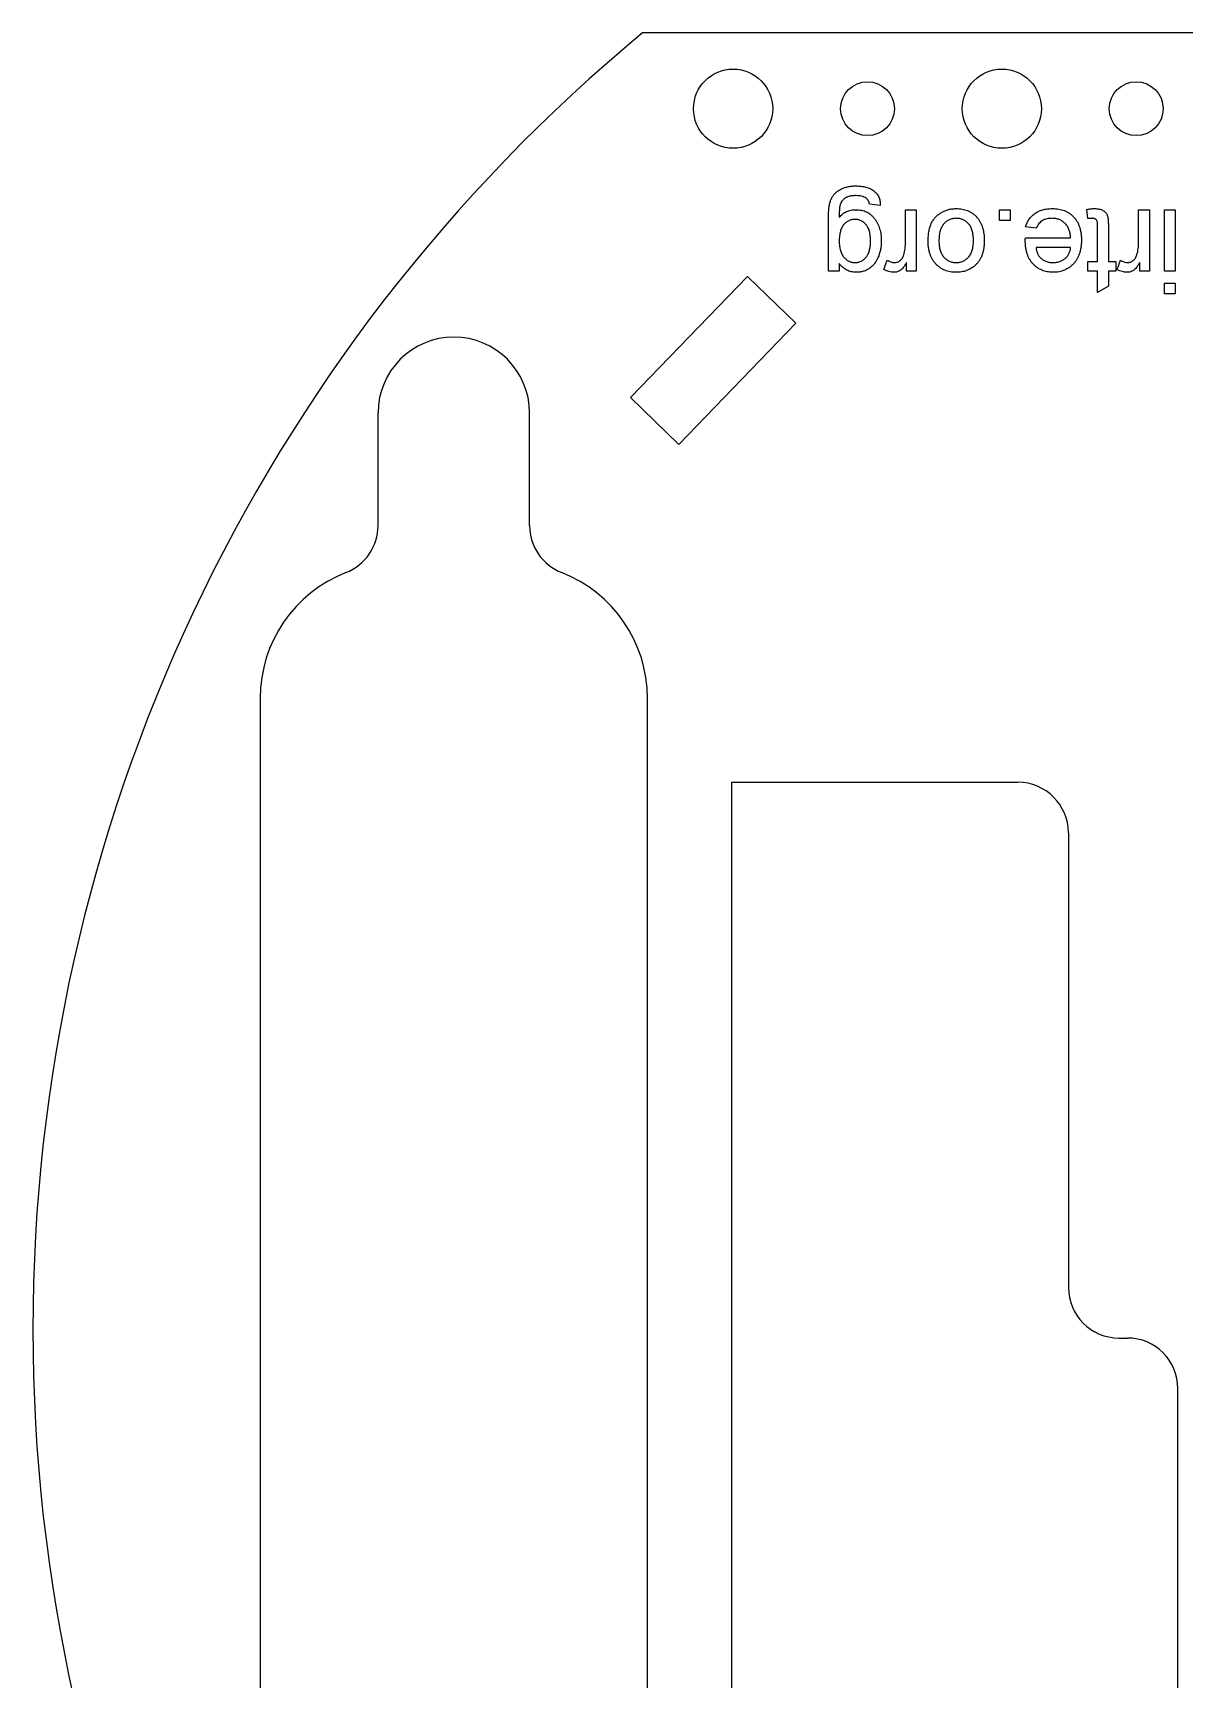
# Model space of a CAD drawing. Header units: millimetres. Extents: x 17 to 217, y -252 to -83.
# Drawn here: x 16.6 to 85, y -180.8 to -83.1 of the extents above; entities that cross this region are included whole.
import ezdxf

# ---------------------------------------------------------------- set-up
doc = ezdxf.new("R2010")
doc.units = ezdxf.units.MM

msp = doc.modelspace()

# ---------------------------------------------------------------- linework, layer by layer
at = {"color": 7, "linetype": 'Continuous', "lineweight": 25}
for p, q in [((99.937, -83.061), (52.828, -83.061)), ((66.954, -93.301), (66.313, -93.237)), ((68.453, -93.558), (69.094, -93.558)), ((68.453, -95.499), (68.453, -93.558)), ((69.094, -93.558), (69.094, -97.212)), ((74.03, -93.558), (74.671, -93.558)), ((74.03, -94.199), (74.03, -93.558)), ((74.671, -93.558), (74.671, -94.199)), ((79.286, -94.087), (79.222, -93.549)), ((82.299, -93.558), (82.94, -93.558)), ((82.299, -95.499), (82.299, -93.558)), ((82.94, -93.558), (82.94, -97.212)), ((83.837, -93.558), (84.478, -93.558)), ((83.837, -97.212), (83.837, -93.558)), ((84.478, -93.558), (84.478, -97.212)), ((63.877, -97.212), (63.877, -94.098)), ((74.671, -94.199), (74.03, -94.199)), ((76.216, -94.648), (75.588, -94.583)), ((79.863, -96.635), (79.863, -94.561)), ((80.504, -94.584), (80.504, -96.635)), ((75.571, -95.224), (78.26, -95.224)), ((64.518, -96.763), (64.518, -97.212)), ((67.171, -97.104), (67.371, -96.549)), ((68.517, -97.212), (68.517, -96.702)), ((78.26, -95.801), (76.209, -95.801)), ((79.286, -96.635), (79.863, -96.635)), ((79.286, -97.212), (79.286, -96.635)), ((80.504, -96.635), (80.953, -96.635)), ((80.953, -96.635), (80.953, -97.212)), ((81.017, -97.104), (81.217, -96.549)), ((82.363, -97.212), (82.363, -96.702)), ((59.068, -97.521), (52.121, -104.714)), ((61.945, -100.299), (59.068, -97.521)), ((64.518, -97.212), (63.877, -97.212)), ((69.094, -97.212), (68.517, -97.212)), ((79.863, -97.212), (79.286, -97.212)), ((79.863, -98.466), (79.863, -97.212)), ((80.504, -97.212), (80.504, -98.101)), ((80.953, -97.212), (80.504, -97.212)), ((82.94, -97.212), (82.363, -97.212)), ((84.478, -97.212), (83.837, -97.212)), ((80.504, -98.101), (79.863, -98.466)), ((83.837, -97.917), (84.478, -97.917)), ((83.837, -98.558), (83.837, -97.917)), ((84.478, -98.558), (83.837, -98.558)), ((84.478, -97.917), (84.478, -98.558)), ((54.999, -107.493), (61.945, -100.299)), ((52.121, -104.714), (54.999, -107.493)), ((37.13, -112.314), (37.13, -105.624)), ((46.13, -112.314), (46.13, -105.624)), ((30.13, -122.561), (30.13, -197.561)), ((53.13, -197.561), (53.13, -122.561)), ((58.13, -127.561), (75.13, -127.561)), ((58.13, -127.561), (58.13, -218.561)), ((78.13, -130.561), (78.13, -157.561)), ((81.13, -160.561), (81.63, -160.561)), ((84.63, -215.561), (84.63, -163.561))]:
    msp.add_line(p, q, dxfattribs=at)
for centre, radius in [((58.217, -87.561), 2.35), ((66.197, -87.561), 1.6), ((74.177, -87.561), 2.35), ((82.157, -87.561), 1.6)]:
    msp.add_circle(centre, radius, dxfattribs=at)
for centre, radius, start, end in [((116.633, -160.061), 100, 129.64611, 230.35389), ((41.63, -105.624), 4.5, 0, 180), ((34.13, -112.314), 3, 291.32369, 0), ((49.13, -112.314), 3, 180, 248.67631), ((38.13, -122.561), 8, 111.32369, 180), ((45.13, -122.561), 8, 0, 68.67631), ((75.13, -130.561), 3, 0, 90), ((81.13, -157.561), 3, 180, 270), ((81.63, -163.561), 3, 0, 90)]:
    msp.add_arc(centre, radius, start, end, dxfattribs=at)
for points, knots in [([(63.877, -94.098), (63.878, -94.03), (63.879, -93.9), (63.887, -93.713), (63.9, -93.54), (63.919, -93.383), (63.942, -93.242), (63.972, -93.116), (64.006, -93.004), (64.047, -92.907), (64.095, -92.82), (64.148, -92.739), (64.207, -92.662), (64.272, -92.59), (64.344, -92.523), (64.422, -92.461), (64.506, -92.402), (64.597, -92.349), (64.693, -92.301), (64.795, -92.26), (64.903, -92.225), (65.015, -92.197), (65.134, -92.175), (65.257, -92.159), (65.386, -92.149), (65.473, -92.148), (65.518, -92.148)], [0, 0, 0, 0, 0.06841, 0.131791, 0.190201, 0.243754, 0.292187, 0.335717, 0.375129, 0.410034, 0.442762, 0.475541, 0.508121, 0.540968, 0.574025, 0.607766, 0.642332, 0.677701, 0.714046, 0.751272, 0.789394, 0.828488, 0.869134, 0.911136, 0.954613, 1, 1, 1, 1]), ([(65.505, -92.724), (65.472, -92.725), (65.406, -92.725), (65.312, -92.732), (65.223, -92.744), (65.14, -92.761), (65.062, -92.782), (64.991, -92.808), (64.925, -92.839), (64.847, -92.887), (64.761, -92.957), (64.674, -93.057), (64.606, -93.174), (64.576, -93.26), (64.561, -93.303)], [0, 0, 0, 0, 0.083413, 0.162855, 0.236923, 0.307579, 0.37414, 0.437196, 0.497253, 0.554894, 0.665736, 0.773923, 0.884919, 1, 1, 1, 1]), ([(66.111, -92.877), (66.071, -92.853), (65.989, -92.803), (65.844, -92.758), (65.682, -92.728), (65.566, -92.726), (65.505, -92.724)], [0, 0, 0, 0, 0.218587, 0.453477, 0.712016, 1, 1, 1, 1]), ([(65.518, -92.148), (65.571, -92.148), (65.674, -92.149), (65.825, -92.164), (65.969, -92.185), (66.105, -92.218), (66.232, -92.257), (66.352, -92.306), (66.464, -92.366), (66.568, -92.432), (66.662, -92.509), (66.743, -92.595), (66.812, -92.691), (66.867, -92.795), (66.909, -92.909), (66.938, -93.032), (66.954, -93.164), (66.954, -93.255), (66.954, -93.301)], [0, 0, 0, 0, 0.075524, 0.147988, 0.217123, 0.28342, 0.347045, 0.40854, 0.468608, 0.527724, 0.585115, 0.641568, 0.696727, 0.752944, 0.810102, 0.870024, 0.933086, 1, 1, 1, 1]), ([(64.561, -93.303), (64.558, -93.319), (64.549, -93.354), (64.541, -93.413), (64.532, -93.484), (64.527, -93.566), (64.522, -93.66), (64.519, -93.765), (64.518, -93.882), (64.518, -93.964), (64.518, -94.007)], [0, 0, 0, 0, 0.068487, 0.153167, 0.254542, 0.371198, 0.50334, 0.652379, 0.818389, 1, 1, 1, 1]), ([(64.518, -94.007), (64.551, -93.971), (64.616, -93.9), (64.724, -93.809), (64.837, -93.731), (64.957, -93.668), (65.083, -93.618), (65.215, -93.583), (65.353, -93.562), (65.447, -93.559), (65.495, -93.558)], [0, 0, 0, 0, 0.13145, 0.258182, 0.380811, 0.502297, 0.623433, 0.745773, 0.870824, 1, 1, 1, 1]), ([(65.495, -93.558), (65.554, -93.559), (65.669, -93.562), (65.836, -93.589), (65.993, -93.63), (66.14, -93.69), (66.277, -93.766), (66.403, -93.86), (66.519, -93.971), (66.622, -94.098), (66.715, -94.236), (66.796, -94.381), (66.866, -94.534), (66.922, -94.694), (66.965, -94.86), (66.996, -95.033), (67.015, -95.212), (67.017, -95.334), (67.018, -95.396)], [0, 0, 0, 0, 0.0658673, 0.1286847, 0.1890836, 0.2476091, 0.3058545, 0.3641023, 0.4230691, 0.4846755, 0.5468904, 0.6089849, 0.6713926, 0.7344155, 0.7981627, 0.8635027, 0.9307995, 1, 1, 1, 1]), ([(66.313, -93.237), (66.306, -93.199), (66.292, -93.124), (66.25, -93.023), (66.19, -92.939), (66.137, -92.897), (66.111, -92.877)], [0, 0, 0, 0, 0.277483, 0.530579, 0.766422, 1, 1, 1, 1]), ([(69.799, -95.436), (69.799, -95.379), (69.8, -95.269), (69.811, -95.108), (69.826, -94.957), (69.848, -94.814), (69.877, -94.682), (69.912, -94.558), (69.954, -94.444), (70.002, -94.338), (70.057, -94.239), (70.118, -94.148), (70.184, -94.061), (70.257, -93.98), (70.335, -93.905), (70.419, -93.836), (70.509, -93.772), (70.635, -93.695), (70.803, -93.614), (71.015, -93.544), (71.236, -93.502), (71.387, -93.496), (71.464, -93.494)], [0, 0, 0, 0, 0.058698, 0.114042, 0.166463, 0.216071, 0.262728, 0.306876, 0.348818, 0.388675, 0.427002, 0.46511, 0.502535, 0.539692, 0.577048, 0.61431, 0.652436, 0.690862, 0.76791, 0.844221, 0.92114, 1, 1, 1, 1]), ([(71.464, -93.494), (71.524, -93.495), (71.643, -93.499), (71.818, -93.521), (71.983, -93.559), (72.139, -93.613), (72.287, -93.681), (72.425, -93.766), (72.555, -93.865), (72.674, -93.98), (72.783, -94.108), (72.876, -94.252), (72.955, -94.408), (73.021, -94.577), (73.07, -94.76), (73.106, -94.957), (73.129, -95.166), (73.131, -95.311), (73.132, -95.385)], [0, 0, 0, 0, 0.063926, 0.125121, 0.184194, 0.242122, 0.298638, 0.355028, 0.412089, 0.469915, 0.528683, 0.588247, 0.649294, 0.712504, 0.778734, 0.848317, 0.922061, 1, 1, 1, 1]), ([(75.588, -94.583), (75.601, -94.541), (75.626, -94.458), (75.678, -94.34), (75.734, -94.227), (75.801, -94.123), (75.874, -94.026), (75.956, -93.936), (76.045, -93.854), (76.142, -93.778), (76.248, -93.711), (76.36, -93.653), (76.479, -93.604), (76.605, -93.562), (76.739, -93.532), (76.88, -93.51), (77.027, -93.495), (77.127, -93.494), (77.179, -93.494)], [0, 0, 0, 0, 0.063583, 0.12508, 0.184956, 0.244063, 0.302318, 0.360065, 0.418136, 0.476973, 0.536742, 0.597265, 0.658576, 0.722159, 0.787691, 0.855696, 0.926077, 1, 1, 1, 1]), ([(77.179, -93.494), (77.243, -93.495), (77.369, -93.499), (77.553, -93.52), (77.726, -93.56), (77.89, -93.612), (78.042, -93.682), (78.186, -93.765), (78.318, -93.867), (78.439, -93.981), (78.549, -94.109), (78.643, -94.251), (78.724, -94.404), (78.789, -94.571), (78.84, -94.749), (78.875, -94.94), (78.898, -95.143), (78.9, -95.282), (78.901, -95.354)], [0, 0, 0, 0, 0.067345, 0.131605, 0.193092, 0.252517, 0.310714, 0.368057, 0.425515, 0.483474, 0.542087, 0.601167, 0.661052, 0.722879, 0.787434, 0.854511, 0.925352, 1, 1, 1, 1]), ([(79.222, -93.549), (79.263, -93.54), (79.342, -93.524), (79.459, -93.508), (79.568, -93.495), (79.639, -93.494), (79.674, -93.494)], [0, 0, 0, 0, 0.275333, 0.532913, 0.773608, 1, 1, 1, 1]), ([(79.674, -93.494), (79.725, -93.495), (79.822, -93.496), (79.958, -93.516), (80.077, -93.547), (80.177, -93.594), (80.261, -93.651), (80.333, -93.715), (80.389, -93.79), (80.427, -93.858), (80.45, -93.923), (80.465, -93.983), (80.476, -94.054), (80.487, -94.137), (80.495, -94.233), (80.499, -94.34), (80.504, -94.458), (80.504, -94.541), (80.504, -94.584)], [0, 0, 0, 0, 0.0946979, 0.1797139, 0.2541356, 0.3216504, 0.3835742, 0.4422339, 0.4991361, 0.5553076, 0.5868008, 0.6250508, 0.6695846, 0.7213661, 0.7803283, 0.8465763, 0.9195971, 1, 1, 1, 1]), ([(65.45, -94.135), (65.417, -94.136), (65.354, -94.138), (65.26, -94.151), (65.171, -94.177), (65.086, -94.211), (65.003, -94.255), (64.927, -94.309), (64.853, -94.373), (64.784, -94.446), (64.72, -94.529), (64.666, -94.625), (64.62, -94.73), (64.583, -94.847), (64.554, -94.975), (64.534, -95.113), (64.52, -95.263), (64.519, -95.366), (64.518, -95.42)], [0, 0, 0, 0, 0.054404, 0.107083, 0.158325, 0.209603, 0.26097, 0.313649, 0.36766, 0.423924, 0.48229, 0.543012, 0.607221, 0.675421, 0.748388, 0.826576, 0.910352, 1, 1, 1, 1]), ([(66.377, -95.44), (66.377, -95.385), (66.375, -95.279), (66.363, -95.126), (66.343, -94.984), (66.314, -94.854), (66.277, -94.735), (66.232, -94.627), (66.178, -94.532), (66.116, -94.447), (66.047, -94.374), (65.975, -94.309), (65.897, -94.256), (65.816, -94.211), (65.73, -94.177), (65.641, -94.151), (65.546, -94.138), (65.482, -94.136), (65.45, -94.135)], [0, 0, 0, 0, 0.090999, 0.17613, 0.255207, 0.32855, 0.397148, 0.461537, 0.522153, 0.580066, 0.635407, 0.688843, 0.740696, 0.791342, 0.842124, 0.893404, 0.946122, 1, 1, 1, 1]), ([(71.464, -94.071), (71.428, -94.071), (71.357, -94.073), (71.254, -94.09), (71.154, -94.114), (71.06, -94.151), (70.971, -94.199), (70.885, -94.255), (70.805, -94.323), (70.729, -94.4), (70.661, -94.488), (70.601, -94.587), (70.551, -94.697), (70.51, -94.818), (70.479, -94.95), (70.456, -95.092), (70.443, -95.246), (70.441, -95.351), (70.44, -95.406)], [0, 0, 0, 0, 0.056522, 0.111524, 0.165403, 0.218025, 0.271134, 0.324845, 0.379907, 0.436626, 0.495309, 0.555669, 0.618948, 0.685862, 0.757019, 0.832925, 0.913949, 1, 1, 1, 1]), ([(72.491, -95.387), (72.49, -95.333), (72.488, -95.23), (72.475, -95.08), (72.452, -94.941), (72.421, -94.811), (72.379, -94.693), (72.33, -94.584), (72.269, -94.486), (72.201, -94.398), (72.125, -94.322), (72.045, -94.254), (71.96, -94.198), (71.87, -94.151), (71.775, -94.115), (71.675, -94.089), (71.571, -94.073), (71.5, -94.072), (71.464, -94.071)], [0, 0, 0, 0, 0.085107, 0.164625, 0.23953, 0.309677, 0.376092, 0.439366, 0.500005, 0.558712, 0.61586, 0.671339, 0.725456, 0.77872, 0.832236, 0.886655, 0.942519, 1, 1, 1, 1]), ([(77.169, -94.071), (77.114, -94.072), (77.01, -94.076), (76.858, -94.101), (76.72, -94.145), (76.592, -94.205), (76.477, -94.285), (76.376, -94.387), (76.287, -94.508), (76.24, -94.6), (76.216, -94.648)], [0, 0, 0, 0, 0.13709, 0.264744, 0.387127, 0.50428, 0.620776, 0.739671, 0.865404, 1, 1, 1, 1]), ([(78.26, -95.224), (78.257, -95.179), (78.249, -95.091), (78.228, -94.963), (78.2, -94.843), (78.161, -94.732), (78.116, -94.628), (78.06, -94.533), (77.997, -94.445), (77.925, -94.367), (77.848, -94.297), (77.765, -94.236), (77.676, -94.186), (77.585, -94.142), (77.487, -94.111), (77.385, -94.088), (77.279, -94.074), (77.206, -94.072), (77.169, -94.071)], [0, 0, 0, 0, 0.076544, 0.14975, 0.218877, 0.285093, 0.348758, 0.410223, 0.470846, 0.530375, 0.589524, 0.646869, 0.704273, 0.760838, 0.818485, 0.876946, 0.93729, 1, 1, 1, 1]), ([(79.537, -94.071), (79.52, -94.071), (79.484, -94.071), (79.425, -94.075), (79.358, -94.08), (79.311, -94.084), (79.286, -94.087)], [0, 0, 0, 0, 0.20274, 0.437539, 0.704573, 1, 1, 1, 1]), ([(79.863, -94.561), (79.862, -94.522), (79.862, -94.452), (79.858, -94.357), (79.848, -94.286), (79.833, -94.221), (79.796, -94.162), (79.745, -94.119), (79.695, -94.094), (79.649, -94.08), (79.595, -94.072), (79.557, -94.071), (79.537, -94.071)], [0, 0, 0, 0, 0.169497, 0.305846, 0.409703, 0.481735, 0.593521, 0.705542, 0.767081, 0.835344, 0.912983, 1, 1, 1, 1]), ([(64.518, -95.42), (64.519, -95.471), (64.52, -95.571), (64.534, -95.715), (64.555, -95.85), (64.586, -95.975), (64.622, -96.091), (64.672, -96.196), (64.727, -96.292), (64.792, -96.378), (64.863, -96.452), (64.937, -96.518), (65.015, -96.575), (65.097, -96.62), (65.183, -96.655), (65.272, -96.681), (65.364, -96.696), (65.427, -96.698), (65.459, -96.699)], [0, 0, 0, 0, 0.086673, 0.167459, 0.244414, 0.316192, 0.384334, 0.448778, 0.511307, 0.57117, 0.629275, 0.684689, 0.738712, 0.790845, 0.842563, 0.894033, 0.946477, 1, 1, 1, 1]), ([(65.459, -96.699), (65.49, -96.698), (65.552, -96.696), (65.643, -96.681), (65.73, -96.655), (65.814, -96.621), (65.894, -96.576), (65.97, -96.521), (66.042, -96.455), (66.111, -96.382), (66.175, -96.297), (66.228, -96.202), (66.275, -96.099), (66.313, -95.985), (66.341, -95.862), (66.362, -95.73), (66.376, -95.588), (66.377, -95.49), (66.377, -95.44)], [0, 0, 0, 0, 0.053971, 0.106283, 0.157632, 0.209058, 0.261684, 0.314671, 0.370285, 0.428295, 0.488496, 0.550651, 0.615327, 0.68368, 0.755577, 0.83221, 0.913395, 1, 1, 1, 1]), ([(67.018, -95.396), (67.016, -95.481), (67.013, -95.649), (66.977, -95.895), (66.921, -96.131), (66.856, -96.32), (66.794, -96.463), (66.741, -96.563), (66.684, -96.658), (66.622, -96.746), (66.555, -96.829), (66.482, -96.905), (66.404, -96.974), (66.322, -97.037), (66.236, -97.094), (66.146, -97.143), (66.051, -97.184), (65.953, -97.217), (65.851, -97.243), (65.746, -97.262), (65.636, -97.273), (65.562, -97.275), (65.525, -97.276)], [0, 0, 0, 0, 0.094875, 0.186818, 0.276255, 0.364774, 0.408215, 0.450111, 0.490975, 0.530989, 0.57035, 0.609521, 0.647954, 0.686392, 0.724539, 0.76263, 0.80075, 0.839188, 0.877955, 0.917619, 0.958342, 1, 1, 1, 1]), ([(68.354, -96.231), (68.369, -96.174), (68.4, -96.059), (68.43, -95.879), (68.45, -95.692), (68.452, -95.564), (68.453, -95.499)], [0, 0, 0, 0, 0.23826, 0.483736, 0.736379, 1, 1, 1, 1]), ([(71.464, -97.276), (71.404, -97.274), (71.287, -97.271), (71.115, -97.248), (70.952, -97.21), (70.797, -97.157), (70.65, -97.087), (70.512, -97.002), (70.382, -96.903), (70.262, -96.788), (70.153, -96.661), (70.058, -96.52), (69.978, -96.368), (69.911, -96.204), (69.861, -96.028), (69.825, -95.841), (69.802, -95.642), (69.8, -95.506), (69.799, -95.436)], [0, 0, 0, 0, 0.064152, 0.125572, 0.185148, 0.243459, 0.301276, 0.358813, 0.417033, 0.476294, 0.536487, 0.596565, 0.657747, 0.720709, 0.785972, 0.853802, 0.925129, 1, 1, 1, 1]), ([(70.44, -95.406), (70.441, -95.457), (70.443, -95.557), (70.456, -95.703), (70.479, -95.838), (70.511, -95.964), (70.551, -96.081), (70.603, -96.187), (70.662, -96.285), (70.731, -96.372), (70.807, -96.449), (70.888, -96.515), (70.973, -96.572), (71.062, -96.619), (71.156, -96.654), (71.255, -96.681), (71.358, -96.696), (71.428, -96.698), (71.464, -96.699)], [0, 0, 0, 0, 0.083091, 0.161599, 0.235449, 0.305032, 0.37138, 0.434814, 0.49558, 0.55546, 0.613804, 0.669732, 0.724174, 0.778201, 0.832482, 0.886638, 0.942235, 1, 1, 1, 1]), ([(71.464, -96.699), (71.5, -96.698), (71.571, -96.696), (71.675, -96.681), (71.775, -96.655), (71.87, -96.618), (71.96, -96.573), (72.045, -96.517), (72.125, -96.449), (72.201, -96.373), (72.269, -96.285), (72.33, -96.188), (72.38, -96.079), (72.421, -95.961), (72.452, -95.832), (72.475, -95.693), (72.488, -95.543), (72.49, -95.44), (72.491, -95.387)], [0, 0, 0, 0, 0.057575, 0.113531, 0.168039, 0.221642, 0.274751, 0.328957, 0.384527, 0.441388, 0.500191, 0.560929, 0.623824, 0.690348, 0.76061, 0.835638, 0.915286, 1, 1, 1, 1]), ([(73.132, -95.385), (73.13, -95.466), (73.127, -95.623), (73.102, -95.851), (73.059, -96.063), (73, -96.258), (72.922, -96.438), (72.827, -96.6), (72.715, -96.748), (72.627, -96.832), (72.582, -96.874)], [0, 0, 0, 0, 0.148743, 0.287828, 0.419547, 0.543761, 0.661832, 0.776707, 0.888407, 1, 1, 1, 1]), ([(75.568, -95.389), (75.568, -95.366), (75.569, -95.311), (75.57, -95.256), (75.571, -95.224)], [0, 0, 0, 0, 0.420703, 1, 1, 1, 1]), ([(77.213, -97.276), (77.154, -97.274), (77.038, -97.271), (76.868, -97.247), (76.706, -97.21), (76.554, -97.154), (76.409, -97.085), (76.272, -96.999), (76.144, -96.898), (76.025, -96.782), (75.917, -96.653), (75.823, -96.509), (75.744, -96.353), (75.68, -96.184), (75.63, -96.003), (75.594, -95.809), (75.572, -95.603), (75.569, -95.462), (75.568, -95.389)], [0, 0, 0, 0, 0.062836, 0.122971, 0.181637, 0.238963, 0.295272, 0.352148, 0.409474, 0.46841, 0.528347, 0.588545, 0.650243, 0.713999, 0.780252, 0.849529, 0.922648, 1, 1, 1, 1]), ([(78.901, -95.354), (78.9, -95.428), (78.898, -95.572), (78.875, -95.782), (78.839, -95.979), (78.788, -96.164), (78.722, -96.336), (78.64, -96.494), (78.545, -96.641), (78.434, -96.773), (78.313, -96.891), (78.181, -96.994), (78.042, -97.082), (77.892, -97.152), (77.735, -97.208), (77.569, -97.248), (77.394, -97.271), (77.274, -97.274), (77.213, -97.276)], [0, 0, 0, 0, 0.077009, 0.149528, 0.219025, 0.284892, 0.348444, 0.409696, 0.470089, 0.529663, 0.588511, 0.645802, 0.702657, 0.759421, 0.816772, 0.875637, 0.93649, 1, 1, 1, 1]), ([(82.2, -96.231), (82.215, -96.174), (82.246, -96.059), (82.276, -95.879), (82.296, -95.692), (82.298, -95.564), (82.299, -95.499)], [0, 0, 0, 0, 0.23826, 0.483736, 0.736379, 1, 1, 1, 1]), ([(65.525, -97.276), (65.475, -97.274), (65.377, -97.271), (65.233, -97.247), (65.096, -97.206), (64.966, -97.15), (64.842, -97.078), (64.727, -96.988), (64.616, -96.884), (64.552, -96.804), (64.518, -96.763)], [0, 0, 0, 0, 0.127411, 0.251224, 0.371451, 0.491533, 0.613231, 0.736879, 0.86552, 1, 1, 1, 1]), ([(67.371, -96.549), (67.406, -96.572), (67.473, -96.617), (67.581, -96.662), (67.688, -96.694), (67.76, -96.697), (67.796, -96.699)], [0, 0, 0, 0, 0.2734161, 0.5264312, 0.7670628, 1, 1, 1, 1]), ([(68.517, -96.702), (68.485, -96.756), (68.425, -96.856), (68.331, -96.987), (68.24, -97.09), (68.15, -97.165), (68.06, -97.216), (67.967, -97.25), (67.87, -97.272), (67.804, -97.274), (67.771, -97.276)], [0, 0, 0, 0, 0.189606, 0.351271, 0.488271, 0.601433, 0.702055, 0.79995, 0.89898, 1, 1, 1, 1]), ([(67.796, -96.699), (67.826, -96.697), (67.888, -96.694), (67.977, -96.67), (68.061, -96.631), (68.139, -96.577), (68.209, -96.509), (68.269, -96.428), (68.319, -96.334), (68.342, -96.266), (68.354, -96.231)], [0, 0, 0, 0, 0.118227, 0.234673, 0.350378, 0.471833, 0.596773, 0.724798, 0.858245, 1, 1, 1, 1]), ([(76.209, -95.801), (76.213, -95.833), (76.221, -95.895), (76.238, -95.985), (76.26, -96.068), (76.287, -96.145), (76.319, -96.217), (76.356, -96.282), (76.397, -96.341), (76.429, -96.375), (76.444, -96.392)], [0, 0, 0, 0, 0.148172, 0.289709, 0.422398, 0.547032, 0.667377, 0.782955, 0.892715, 1, 1, 1, 1]), ([(76.444, -96.392), (76.47, -96.417), (76.52, -96.466), (76.603, -96.528), (76.692, -96.58), (76.786, -96.624), (76.886, -96.658), (76.991, -96.682), (77.102, -96.696), (77.177, -96.698), (77.216, -96.699)], [0, 0, 0, 0, 0.12372, 0.245306, 0.365267, 0.485514, 0.608362, 0.734769, 0.864908, 1, 1, 1, 1]), ([(77.216, -96.699), (77.251, -96.698), (77.32, -96.696), (77.421, -96.685), (77.518, -96.666), (77.61, -96.639), (77.699, -96.605), (77.783, -96.563), (77.863, -96.512), (77.938, -96.456), (78.006, -96.392), (78.069, -96.324), (78.12, -96.249), (78.166, -96.17), (78.202, -96.085), (78.23, -95.995), (78.25, -95.9), (78.257, -95.835), (78.26, -95.801)], [0, 0, 0, 0, 0.068917, 0.135551, 0.199737, 0.262622, 0.324497, 0.386093, 0.447413, 0.509197, 0.570922, 0.630837, 0.690156, 0.749787, 0.809726, 0.87092, 0.934593, 1, 1, 1, 1]), ([(81.217, -96.549), (81.252, -96.572), (81.319, -96.617), (81.427, -96.662), (81.534, -96.694), (81.606, -96.697), (81.642, -96.699)], [0, 0, 0, 0, 0.2734161, 0.5264312, 0.7670628, 1, 1, 1, 1]), ([(82.363, -96.702), (82.331, -96.756), (82.271, -96.856), (82.177, -96.987), (82.087, -97.09), (81.997, -97.165), (81.906, -97.216), (81.813, -97.25), (81.717, -97.272), (81.65, -97.274), (81.617, -97.276)], [0, 0, 0, 0, 0.189606, 0.351271, 0.488271, 0.601433, 0.702055, 0.79995, 0.89898, 1, 1, 1, 1]), ([(81.642, -96.699), (81.673, -96.697), (81.734, -96.694), (81.823, -96.67), (81.907, -96.631), (81.985, -96.577), (82.055, -96.509), (82.115, -96.428), (82.165, -96.334), (82.188, -96.266), (82.2, -96.231)], [0, 0, 0, 0, 0.118227, 0.234673, 0.350378, 0.471833, 0.596773, 0.724798, 0.858245, 1, 1, 1, 1]), ([(67.771, -97.276), (67.721, -97.274), (67.62, -97.269), (67.47, -97.235), (67.317, -97.182), (67.22, -97.131), (67.171, -97.104)], [0, 0, 0, 0, 0.235779, 0.477896, 0.732141, 1, 1, 1, 1]), ([(72.582, -96.874), (72.544, -96.906), (72.467, -96.97), (72.341, -97.051), (72.211, -97.121), (72.074, -97.178), (71.93, -97.222), (71.78, -97.253), (71.624, -97.273), (71.518, -97.275), (71.464, -97.276)], [0, 0, 0, 0, 0.124302, 0.246336, 0.367599, 0.489098, 0.612371, 0.737766, 0.866431, 1, 1, 1, 1]), ([(81.617, -97.276), (81.567, -97.274), (81.467, -97.269), (81.316, -97.235), (81.164, -97.182), (81.067, -97.131), (81.017, -97.104)], [0, 0, 0, 0, 0.235779, 0.477896, 0.732141, 1, 1, 1, 1])]:
    msp.add_open_spline(points, degree=3, knots=knots, dxfattribs=at)

doc.saveas('drawing.dxf')
